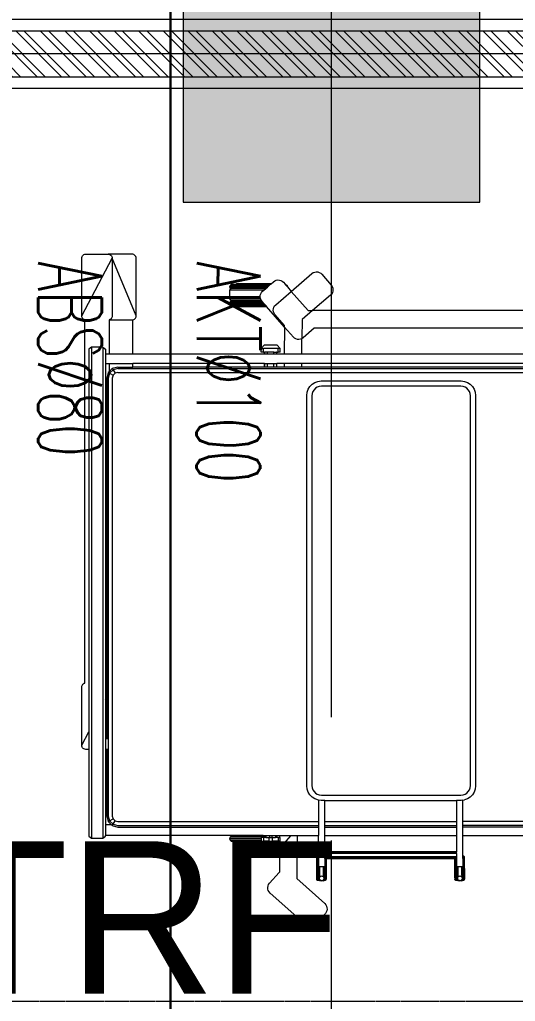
# Model space of a CAD drawing. Header units: millimetres. Extents: x -280308 to 6402717, y -14 to 2073074.
# Drawn here: x -23126 to -22039, y 422448 to 424598 of the extents above; entities that cross this region are included whole.
import ezdxf
from ezdxf.enums import TextEntityAlignment as Align

# ---------------------------------------------------------------- set-up
doc = ezdxf.new("R2010")
doc.units = ezdxf.units.MM
for name, pattern in [('ACAD_ISO08W100', [36, 24, -3, 6, -3]), ('DASHED2', [0.375, 0.25, -0.125]), ('Default', [0])]:
    doc.linetypes.add(name, pattern=pattern)
doc.layers.get('0').update_dxf_attribs({"lineweight": 0})
for name, color, linetype, lineweight, true_color in [('-P-ABK', 7, 'Continuous', 30, 0x05ffff), ('A-FILL-1', 7, 'Continuous', 0, 0x454545), ('P-AKT', 7, 'Continuous', 30, 0xfe0101)]:
    doc.layers.add(name, color=color, linetype=linetype, lineweight=lineweight, true_color=true_color)
for name, color, linetype, lineweight in [('A-ALINE-3', 111, 'Continuous', 15), ('A-ALINE-6', 117, 'Continuous', 9), ('A-ANNOTATION', 144, 'Continuous', 0), ('A-FURN-EQPM', 177, 'Continuous', 0), ('ARSIR', 251, 'Continuous', 0), ('Struktur', 80, 'Continuous', 20)]:
    doc.layers.add(name, color=color, linetype=linetype, lineweight=lineweight)
doc.layers.add('A-TEXT', color=254, linetype='Continuous')
doc.layers.add('Teks-PL', color=7, linetype='Default', true_color=0xff0a0a)
doc.styles.add('Annotative', font='arial.ttf', dxfattribs={"height": 1.25})
doc.styles.add('RS', font='ROMANS.SHX', dxfattribs={"width": 0.8})
doc.styles.get("Standard").update_dxf_attribs({"font": 'arial.ttf'})

# ---------------------------------------------------------------- blocks, each defined once
blk = doc.blocks.new('A$C7a9db0a0')
at = {"layer": 'A-FILL-1', "ltscale": 0.25}
h = blk.add_hatch(dxfattribs=at)
h.set_pattern_fill('ANSI32', color=256, scale=4, angle=90)
h.set_pattern_definition([(135, (31490.956, -106364.208), (-26.940768, -26.940768), []), (135, (31490.956, -106346.247), (-26.940768, -26.940768), [])])
h.paths.add_polyline_path([(27772.8, -1686), (12147.8, -1686), (12147.8, -1786), (27772.8, -1786)])
at = {"color": 0, "linetype": 'DASHED2', "lineweight": -2, "ltscale": 6}
for points in [[(21772.8, -1811), (25447.8, -1811), (25447.8, -3811), (21772.8, -3811)], [(21547.8, -5811), (25447.8, -5811), (25447.8, -3811), (21547.8, -3811)]]:
    blk.add_lwpolyline(points, close=True, dxfattribs=at)
at = {"layer": 'A-ALINE-3', "linetype": 'Continuous'}
blk.add_lwpolyline([(27772.8, -1686), (12147.8, -1686), (12147.8, -1786), (27772.8, -1786)], close=True, dxfattribs=at)
at = {"layer": 'A-ALINE-6'}
blk.add_lwpolyline([(27772.8, -1661), (12147.8, -1661), (12147.8, -1811), (27772.8, -1811)], close=True, dxfattribs=at)
at = {"layer": 'A-FURN-EQPM', "color": 0, "linetype": 'ByBlock', "lineweight": -2, "ltscale": 0.25}
blk.add_line((19147.8, -1811), (25447.8, -1811), dxfattribs=at)
blk = doc.blocks.new('A$C872eac23')
at = {"color": 0, "linetype": 'ByBlock', "lineweight": -2}
for p, q in [((-0.4909, -2.1111), (-0.4909, -0.0817)), ((-0.4821, -2.1111), (-0.4821, -0.0817)), ((0.5013, -0.0817), (0.5013, -1.3546)), ((0.5101, -0.0817), (0.5101, -1.3546)), ((0.5133, -0.0817), (0.5133, -1.3546)), ((-0.5224, -0.4326), (-0.5224, -1.7081)), ((-0.5019, -0.4326), (-0.5019, -1.7083)), ((-0.4941, -0.4326), (-0.4941, -1.7084)), ((-0.6176, -0.543), (-0.6176, -1.6843)), ((0.5317, -1.3546), (0.5317, -1.1233)), ((-0.5795, -1.2092), (-0.5795, -1.6803)), ((-0.4516, -1.3338), (-0.4457, -1.3301)), ((-0.4457, -1.3301), (-0.439, -1.3277)), ((-0.439, -1.3277), (-0.4317, -1.3268)), ((-0.4317, -1.3268), (0.4231, -1.3268)), ((0.4231, -1.3268), (0.4304, -1.3277)), ((0.4304, -1.3277), (0.4371, -1.3301)), ((0.4371, -1.3301), (0.443, -1.3338)), ((-0.4636, -1.3587), (-0.4627, -1.3514)), ((-0.4627, -1.3514), (-0.4603, -1.3447)), ((-0.4603, -1.3447), (-0.4566, -1.3388)), ((-0.4566, -1.3388), (-0.4516, -1.3338)), ((-0.4514, -1.354), (-0.4521, -1.3593)), ((-0.4499, -1.3498), (-0.4514, -1.354)), ((-0.4475, -1.346), (-0.4499, -1.3498)), ((-0.4444, -1.3429), (-0.4475, -1.346)), ((-0.4406, -1.3405), (-0.4444, -1.3429)), ((-0.4364, -1.3389), (-0.4406, -1.3405)), ((-0.431, -1.3383), (-0.4364, -1.3389)), ((0.4225, -1.3383), (-0.431, -1.3383)), ((0.4278, -1.3389), (0.4225, -1.3383)), ((0.432, -1.3405), (0.4278, -1.3389)), ((0.4358, -1.3429), (0.432, -1.3405)), ((0.4389, -1.346), (0.4358, -1.3429)), ((0.4413, -1.3498), (0.4389, -1.346)), ((0.4429, -1.354), (0.4413, -1.3498)), ((0.4435, -1.3593), (0.4429, -1.354)), ((0.443, -1.3338), (0.448, -1.3388)), ((0.448, -1.3388), (0.4517, -1.3447)), ((0.4517, -1.3447), (0.4541, -1.3514)), ((0.4545, -1.3546), (0.4541, -1.3514)), ((0.577, -1.353), (0.5766, -1.3544)), ((0.5766, -1.3544), (0.5767, -1.3546)), ((0.5821, -1.3544), (0.5766, -1.3544)), ((0.578, -1.352), (0.577, -1.353)), ((0.577, -1.353), (0.6302, -1.353)), ((0.5781, -1.352), (0.578, -1.352)), ((0.5793, -1.3517), (0.5781, -1.352)), ((0.5781, -1.352), (0.629, -1.352)), ((0.5828, -1.3517), (0.5793, -1.3517)), ((0.582, -1.3546), (0.5821, -1.3544)), ((0.5821, -1.3544), (0.5822, -1.3544)), ((0.5822, -1.3544), (0.6306, -1.3543)), ((0.5822, -1.3544), (0.5822, -1.3546)), ((0.583, -1.3513), (0.5828, -1.3517)), ((0.5828, -1.3517), (0.6247, -1.3516)), ((0.6245, -1.3512), (0.583, -1.3513)), ((0.6247, -1.3516), (0.6245, -1.3512)), ((0.6247, -1.3516), (0.6277, -1.3516)), ((0.6277, -1.3516), (0.6278, -1.3516)), ((0.6277, -1.3516), (0.6277, -1.3516)), ((0.6278, -1.3516), (0.629, -1.352)), ((0.629, -1.352), (0.6292, -1.352)), ((0.6292, -1.352), (0.6302, -1.353)), ((0.6302, -1.353), (0.6306, -1.3543)), ((0.6306, -1.3543), (0.6302, -1.3557)), ((-0.4636, -1.6652), (-0.4636, -1.3587)), ((-0.4521, -1.3593), (-0.4521, -1.6646)), ((0.4435, -1.6646), (0.4435, -1.3593)), ((0.4545, -1.3546), (0.455, -1.3587)), ((0.5013, -1.3546), (0.4545, -1.3546)), ((0.455, -1.3587), (0.455, -1.3687)), ((0.455, -1.6575), (0.455, -1.3687)), ((0.455, -1.3687), (0.5013, -1.3687)), ((0.5101, -1.3546), (0.5013, -1.3546)), ((0.5013, -1.6575), (0.5013, -1.3687)), ((0.5013, -1.3687), (0.5101, -1.3687)), ((0.5133, -1.3546), (0.5101, -1.3546)), ((0.5101, -1.6575), (0.5101, -1.3687)), ((0.5101, -1.3687), (0.5133, -1.3687)), ((0.5317, -1.3546), (0.5133, -1.3546)), ((0.5133, -1.6575), (0.5133, -1.3687)), ((0.5133, -1.3687), (0.5317, -1.3687)), ((0.5767, -1.3546), (0.5317, -1.3546)), ((0.5317, -1.6575), (0.5317, -1.3687)), ((0.5317, -1.3687), (0.5679, -1.3687)), ((0.5679, -1.3687), (0.5679, -1.6573)), ((0.5679, -1.3687), (0.5683, -1.3687)), ((0.5683, -1.3687), (0.5683, -1.6573)), ((0.5714, -1.3687), (0.5683, -1.3687)), ((0.5714, -1.3687), (0.5714, -1.6573)), ((0.5714, -1.3687), (0.5786, -1.3687)), ((0.582, -1.3546), (0.5767, -1.3546)), ((0.5786, -1.3687), (0.5786, -1.6573)), ((0.5786, -1.3687), (0.5818, -1.3687)), ((0.5818, -1.3687), (0.5818, -1.6573)), ((0.5818, -1.3687), (0.5822, -1.3687)), ((0.5822, -1.3546), (0.582, -1.3546)), ((0.5822, -1.3546), (0.6005, -1.3546)), ((0.5822, -1.3697), (0.5822, -1.3687)), ((0.5822, -1.3687), (0.6005, -1.3687)), ((0.5822, -1.3697), (0.6306, -1.3696)), ((0.5822, -1.3711), (0.5822, -1.3697)), ((0.5822, -1.3711), (0.6302, -1.371)), ((0.5822, -1.3721), (0.5822, -1.3711)), ((0.5822, -1.3721), (0.6291, -1.372)), ((0.5822, -1.3724), (0.5822, -1.3721)), ((0.5822, -1.6547), (0.5822, -1.3724)), ((0.5822, -1.3724), (0.583, -1.3724)), ((0.583, -1.3724), (0.583, -1.3725)), ((0.6246, -1.3724), (0.583, -1.3724)), ((0.583, -1.3725), (0.6245, -1.3725)), ((0.6005, -1.3546), (0.6005, -1.3557)), ((0.6005, -1.3557), (0.6005, -1.356)), ((0.6005, -1.3557), (0.6302, -1.3557)), ((0.6005, -1.356), (0.6005, -1.3572)), ((0.6005, -1.3572), (0.6005, -1.3654)), ((0.6189, -1.3572), (0.6005, -1.3572)), ((0.6005, -1.3654), (0.6005, -1.3667)), ((0.6189, -1.3654), (0.6005, -1.3654)), ((0.6005, -1.3667), (0.6005, -1.3669)), ((0.6005, -1.3667), (0.6253, -1.3667)), ((0.6005, -1.3669), (0.6005, -1.3673)), ((0.6005, -1.3669), (0.6253, -1.3669)), ((0.6005, -1.3673), (0.629, -1.3672)), ((0.6005, -1.3673), (0.6005, -1.3683)), ((0.6005, -1.3683), (0.6302, -1.3682)), ((0.6005, -1.3683), (0.6005, -1.3687)), ((0.6085, -1.3559), (0.6099, -1.3559)), ((0.6129, -1.3559), (0.6149, -1.3559)), ((0.617, -1.3559), (0.6191, -1.3559)), ((0.6189, -1.3572), (0.6227, -1.3571)), ((0.6228, -1.3655), (0.6189, -1.3654)), ((0.6271, -1.3559), (0.6205, -1.3559)), ((0.6205, -1.3613), (0.6206, -1.3603)), ((0.6206, -1.3623), (0.6205, -1.3613)), ((0.6206, -1.3603), (0.6209, -1.3593)), ((0.6209, -1.3633), (0.6206, -1.3623)), ((0.6209, -1.3593), (0.6214, -1.3584)), ((0.6214, -1.3642), (0.6209, -1.3633)), ((0.6214, -1.3584), (0.622, -1.3576)), ((0.6221, -1.3649), (0.6214, -1.3642)), ((0.622, -1.3576), (0.6227, -1.3571)), ((0.6228, -1.3655), (0.6221, -1.3649)), ((0.6227, -1.3571), (0.6228, -1.357)), ((0.6228, -1.357), (0.6237, -1.3565)), ((0.6228, -1.3656), (0.6228, -1.3655)), ((0.6237, -1.3661), (0.6228, -1.3656)), ((0.6237, -1.3565), (0.6247, -1.3562)), ((0.6247, -1.3663), (0.6237, -1.3661)), ((0.6246, -1.3724), (0.6245, -1.3725)), ((0.6246, -1.3724), (0.6277, -1.3724)), ((0.6247, -1.3562), (0.6257, -1.3561)), ((0.6257, -1.3664), (0.6247, -1.3663)), ((0.6253, -1.3667), (0.6253, -1.3669)), ((0.6253, -1.3667), (0.6301, -1.3667)), ((0.6253, -1.3669), (0.6278, -1.3669)), ((0.6257, -1.3561), (0.6267, -1.3562)), ((0.6257, -1.3561), (0.6257, -1.3561)), ((0.6257, -1.3664), (0.6267, -1.3663)), ((0.6267, -1.3562), (0.6277, -1.3565)), ((0.6277, -1.3661), (0.6267, -1.3663)), ((0.6287, -1.3559), (0.6275, -1.3559)), ((0.6277, -1.3565), (0.6286, -1.357)), ((0.6286, -1.3656), (0.6277, -1.3661)), ((0.6278, -1.3723), (0.6277, -1.3724)), ((0.6278, -1.3669), (0.629, -1.3672)), ((0.6279, -1.3724), (0.6278, -1.3723)), ((0.6291, -1.372), (0.6279, -1.3724)), ((0.6288, -1.3572), (0.6286, -1.357)), ((0.6286, -1.3656), (0.6289, -1.3654)), ((0.6288, -1.3654), (0.6286, -1.3656)), ((0.6288, -1.3572), (0.6289, -1.3572)), ((0.6288, -1.3572), (0.6293, -1.3576)), ((0.6294, -1.3649), (0.6288, -1.3654)), ((0.6288, -1.3654), (0.6289, -1.3654)), ((0.6289, -1.3572), (0.6293, -1.3576)), ((0.6289, -1.3572), (0.631, -1.3572)), ((0.6289, -1.3654), (0.6304, -1.3654)), ((0.629, -1.3672), (0.6292, -1.3672)), ((0.6291, -1.3559), (0.6297, -1.3559)), ((0.6291, -1.372), (0.6292, -1.372)), ((0.6292, -1.3672), (0.6302, -1.3682)), ((0.6302, -1.371), (0.6292, -1.372)), ((0.6293, -1.3576), (0.63, -1.3584)), ((0.63, -1.3641), (0.6294, -1.3649)), ((0.63, -1.3559), (0.6298, -1.3559)), ((0.6302, -1.3557), (0.63, -1.3559)), ((0.6301, -1.3559), (0.63, -1.3559)), ((0.6305, -1.3593), (0.63, -1.3584)), ((0.6305, -1.3633), (0.63, -1.3641)), ((0.631, -1.3572), (0.6301, -1.3559)), ((0.631, -1.3654), (0.6301, -1.3667)), ((0.6302, -1.3682), (0.6306, -1.3696)), ((0.6306, -1.3696), (0.6302, -1.371)), ((0.631, -1.3654), (0.6304, -1.3654)), ((0.6308, -1.3603), (0.6305, -1.3593)), ((0.6308, -1.3623), (0.6305, -1.3633)), ((0.6309, -1.3613), (0.6308, -1.3603)), ((0.6308, -1.3623), (0.6309, -1.3613)), ((0.631, -1.3572), (0.631, -1.3654)), ((-0.6972, -1.664), (-0.673, -1.6432)), ((-0.673, -1.6432), (-0.6701, -1.6413)), ((-0.6701, -1.6413), (-0.6669, -1.64)), ((-0.6669, -1.64), (-0.6636, -1.6396)), ((-0.6636, -1.6396), (-0.6602, -1.6398)), ((-0.6602, -1.6398), (-0.657, -1.6408)), ((-0.657, -1.6408), (-0.654, -1.6425)), ((-0.654, -1.6425), (-0.6514, -1.6449)), ((-0.6514, -1.6449), (-0.6176, -1.6843)), ((0.5822, -1.655), (0.5822, -1.6547)), ((0.5822, -1.6547), (0.5828, -1.6547)), ((0.5822, -1.656), (0.5822, -1.655)), ((0.5822, -1.655), (0.629, -1.655)), ((0.583, -1.6543), (0.5828, -1.6547)), ((0.5828, -1.6547), (0.6247, -1.6546)), ((0.6245, -1.6542), (0.583, -1.6543)), ((0.6247, -1.6546), (0.6245, -1.6542)), ((0.6247, -1.6546), (0.6277, -1.6546)), ((0.6277, -1.6546), (0.6278, -1.6546)), ((0.6277, -1.6546), (0.6277, -1.6546)), ((0.6278, -1.6546), (0.629, -1.655)), ((0.6292, -1.655), (0.629, -1.655)), ((0.6292, -1.655), (0.6302, -1.656)), ((0.6811, -1.6576), (0.6837, -1.6552)), ((0.6837, -1.6552), (0.6867, -1.6536)), ((0.6867, -1.6536), (0.69, -1.6527)), ((0.69, -1.6527), (0.6933, -1.6525)), ((0.6933, -1.6525), (0.6967, -1.653)), ((0.6967, -1.653), (0.6999, -1.6543)), ((0.6999, -1.6543), (0.7028, -1.6563)), ((-0.7025, -1.6761), (-0.7023, -1.6728)), ((-0.702, -1.6794), (-0.7025, -1.6761)), ((-0.7023, -1.6728), (-0.7013, -1.6695)), ((-0.7013, -1.6695), (-0.6996, -1.6665)), ((-0.6996, -1.6665), (-0.6972, -1.664)), ((-0.4627, -1.6725), (-0.4636, -1.6652)), ((-0.4603, -1.6793), (-0.4627, -1.6725)), ((-0.4521, -1.6646), (-0.4514, -1.6699)), ((-0.4514, -1.6699), (-0.4499, -1.6742)), ((-0.4499, -1.6742), (-0.4475, -1.6779)), ((0.4389, -1.6779), (0.4413, -1.6742)), ((0.4413, -1.6742), (0.4429, -1.6699)), ((0.4429, -1.6699), (0.4435, -1.6646)), ((0.4541, -1.6725), (0.4517, -1.6793)), ((0.4541, -1.6725), (0.4542, -1.6716)), ((0.455, -1.6652), (0.4542, -1.6716)), ((0.4542, -1.6716), (0.5013, -1.6716)), ((0.455, -1.6575), (0.455, -1.6652)), ((0.5013, -1.6575), (0.455, -1.6575)), ((0.5101, -1.6575), (0.5013, -1.6575)), ((0.5013, -2.1111), (0.5013, -1.6716)), ((0.5013, -1.6716), (0.5101, -1.6716)), ((0.5133, -1.6575), (0.5101, -1.6575)), ((0.5101, -2.1111), (0.5101, -1.6716)), ((0.5101, -1.6716), (0.5133, -1.6716)), ((0.5317, -1.6575), (0.5133, -1.6575)), ((0.5133, -2.1111), (0.5133, -1.6716)), ((0.5133, -1.6716), (0.5317, -1.6716)), ((0.5766, -1.6575), (0.5317, -1.6575)), ((0.5317, -1.7181), (0.5317, -1.6716)), ((0.5769, -1.6716), (0.5317, -1.6716)), ((0.5679, -1.6573), (0.5683, -1.6573)), ((0.5714, -1.6573), (0.5683, -1.6573)), ((0.5714, -1.6573), (0.5766, -1.6573)), ((0.5766, -1.6573), (0.5766, -1.6574)), ((0.5766, -1.6573), (0.5786, -1.6573)), ((0.5766, -1.6574), (0.5766, -1.6575)), ((0.5766, -1.6574), (0.5821, -1.6574)), ((0.5821, -1.6575), (0.5766, -1.6575)), ((0.5769, -1.6716), (0.5766, -1.6727)), ((0.5766, -1.6727), (0.6306, -1.6726)), ((0.5766, -1.6727), (0.577, -1.6741)), ((0.5769, -1.6716), (0.6005, -1.6716)), ((0.577, -1.6741), (0.6302, -1.674)), ((0.577, -1.6741), (0.578, -1.6751)), ((0.5782, -1.6751), (0.578, -1.6751)), ((0.5782, -1.6751), (0.6291, -1.675)), ((0.5782, -1.6751), (0.5794, -1.6754)), ((0.5818, -1.6573), (0.5786, -1.6573)), ((0.5794, -1.6754), (0.583, -1.6754)), ((0.5818, -1.6573), (0.5822, -1.6573)), ((0.5821, -1.6575), (0.5821, -1.6574)), ((0.5821, -1.6574), (0.5822, -1.6574)), ((0.5822, -1.6575), (0.5821, -1.6575)), ((0.5822, -1.6573), (0.5822, -1.656)), ((0.5822, -1.656), (0.6302, -1.656)), ((0.5822, -1.6574), (0.6306, -1.6573)), ((0.5822, -1.6574), (0.5822, -1.6575)), ((0.5822, -1.6575), (0.6005, -1.6575)), ((0.583, -1.6754), (0.583, -1.6756)), ((0.583, -1.6754), (0.6246, -1.6754)), ((0.583, -1.6756), (0.6245, -1.6755)), ((0.6005, -1.6575), (0.6005, -1.6587)), ((0.6005, -1.6587), (0.6005, -1.659)), ((0.6005, -1.6587), (0.6302, -1.6587)), ((0.6005, -1.659), (0.6005, -1.6602)), ((0.6005, -1.6602), (0.6005, -1.6685)), ((0.6189, -1.6602), (0.6005, -1.6602)), ((0.6189, -1.6684), (0.6005, -1.6685)), ((0.6005, -1.6685), (0.6005, -1.6697)), ((0.6005, -1.6697), (0.6005, -1.6699)), ((0.6005, -1.6697), (0.6253, -1.6697)), ((0.6005, -1.6699), (0.6005, -1.6703)), ((0.6005, -1.6699), (0.6253, -1.6699)), ((0.6005, -1.6703), (0.6005, -1.6713)), ((0.6005, -1.6703), (0.629, -1.6703)), ((0.6005, -1.6713), (0.6005, -1.6716)), ((0.6005, -1.6713), (0.6302, -1.6713)), ((0.6085, -1.659), (0.6099, -1.659)), ((0.6129, -1.659), (0.6149, -1.659)), ((0.617, -1.6589), (0.6191, -1.6589)), ((0.6189, -1.6602), (0.6227, -1.6601)), ((0.6228, -1.6685), (0.6189, -1.6684)), ((0.6271, -1.6589), (0.6205, -1.6589)), ((0.6205, -1.6643), (0.6206, -1.6633)), ((0.6206, -1.6653), (0.6205, -1.6643)), ((0.6206, -1.6633), (0.6209, -1.6623)), ((0.6209, -1.6663), (0.6206, -1.6653)), ((0.6209, -1.6623), (0.6214, -1.6614)), ((0.6214, -1.6672), (0.6209, -1.6663)), ((0.6214, -1.6614), (0.622, -1.6606)), ((0.6221, -1.668), (0.6214, -1.6672)), ((0.622, -1.6606), (0.6227, -1.6601)), ((0.6228, -1.6685), (0.6221, -1.668)), ((0.6227, -1.6601), (0.6228, -1.66)), ((0.6228, -1.66), (0.6237, -1.6595)), ((0.6228, -1.6686), (0.6228, -1.6685)), ((0.6237, -1.6691), (0.6228, -1.6686)), ((0.6237, -1.6595), (0.6247, -1.6592)), ((0.6247, -1.6694), (0.6237, -1.6691)), ((0.6246, -1.6754), (0.6245, -1.6755)), ((0.6246, -1.6754), (0.6279, -1.6754)), ((0.6247, -1.6592), (0.6257, -1.6591)), ((0.6257, -1.6695), (0.6247, -1.6694)), ((0.6253, -1.6697), (0.6253, -1.6699)), ((0.6253, -1.6697), (0.6301, -1.6697)), ((0.6253, -1.6699), (0.6277, -1.6699)), ((0.6257, -1.6591), (0.6267, -1.6592)), ((0.6257, -1.6591), (0.6257, -1.6591)), ((0.6257, -1.6695), (0.6267, -1.6694)), ((0.6263, -1.719), (0.6811, -1.6576)), ((0.6267, -1.6592), (0.6277, -1.6595)), ((0.6277, -1.6691), (0.6267, -1.6694)), ((0.6287, -1.6589), (0.6275, -1.6589)), ((0.6277, -1.6595), (0.6286, -1.66)), ((0.6286, -1.6686), (0.6277, -1.6691)), ((0.6278, -1.6699), (0.6277, -1.6699)), ((0.6278, -1.6699), (0.6278, -1.6699)), ((0.6278, -1.6699), (0.629, -1.6703)), ((0.6291, -1.675), (0.6279, -1.6754)), ((0.6288, -1.6602), (0.6286, -1.66)), ((0.6286, -1.6686), (0.6289, -1.6684)), ((0.6288, -1.6684), (0.6286, -1.6686)), ((0.6288, -1.6602), (0.6289, -1.6602)), ((0.6288, -1.6602), (0.6293, -1.6606)), ((0.6294, -1.6679), (0.6288, -1.6684)), ((0.6288, -1.6684), (0.6289, -1.6684)), ((0.6289, -1.6602), (0.6293, -1.6606)), ((0.6289, -1.6602), (0.631, -1.6602)), ((0.6289, -1.6684), (0.6304, -1.6684)), ((0.629, -1.6703), (0.6292, -1.6703)), ((0.6291, -1.6589), (0.6297, -1.6589)), ((0.6292, -1.675), (0.6291, -1.675)), ((0.6292, -1.6703), (0.6302, -1.6713)), ((0.6302, -1.674), (0.6292, -1.675)), ((0.6293, -1.6606), (0.63, -1.6614)), ((0.63, -1.6672), (0.6294, -1.6679)), ((0.63, -1.6589), (0.6298, -1.6589)), ((0.6302, -1.6587), (0.63, -1.6589)), ((0.6301, -1.6589), (0.63, -1.6589)), ((0.6305, -1.6623), (0.63, -1.6614)), ((0.6305, -1.6663), (0.63, -1.6672)), ((0.631, -1.6602), (0.6301, -1.6589)), ((0.631, -1.6684), (0.6301, -1.6697)), ((0.6302, -1.656), (0.6306, -1.6573)), ((0.6306, -1.6573), (0.6302, -1.6587)), ((0.6302, -1.6713), (0.6306, -1.6726)), ((0.6306, -1.6726), (0.6302, -1.674)), ((0.631, -1.6684), (0.6304, -1.6684)), ((0.6308, -1.6633), (0.6305, -1.6623)), ((0.6308, -1.6653), (0.6305, -1.6663)), ((0.6309, -1.6643), (0.6308, -1.6633)), ((0.6308, -1.6653), (0.6309, -1.6643)), ((0.631, -1.6602), (0.631, -1.6684)), ((0.7028, -1.6563), (0.7265, -1.6775)), ((-0.7008, -1.6827), (-0.702, -1.6794)), ((-0.6988, -1.6856), (-0.7008, -1.6827)), ((-0.6598, -1.731), (-0.6988, -1.6856)), ((-0.6598, -1.731), (-0.6176, -1.6941)), ((-0.6176, -1.6843), (-0.5978, -1.7074)), ((-0.6176, -1.6941), (-0.6176, -1.6843)), ((-0.5795, -1.6803), (-0.5794, -1.6804)), ((-0.5794, -1.6804), (-0.5793, -1.6805)), ((-0.5794, -1.6804), (-0.5794, -1.6804)), ((-0.5793, -1.6805), (-0.5792, -1.6806)), ((-0.5792, -1.6806), (-0.5791, -1.6807)), ((-0.5792, -1.6806), (-0.5792, -1.6806)), ((-0.5791, -1.6807), (-0.5581, -1.7047)), ((-0.5791, -1.6807), (-0.5791, -1.6807)), ((-0.4566, -1.6852), (-0.4603, -1.6793)), ((-0.4516, -1.6901), (-0.4566, -1.6852)), ((-0.4457, -1.6939), (-0.4516, -1.6901)), ((-0.4475, -1.6779), (-0.4444, -1.6811)), ((-0.439, -1.6963), (-0.4457, -1.6939)), ((-0.4444, -1.6811), (-0.4406, -1.6835)), ((-0.4406, -1.6835), (-0.4364, -1.685)), ((-0.4317, -1.6971), (-0.439, -1.6963)), ((-0.4364, -1.685), (-0.431, -1.6856)), ((0.4231, -1.6971), (-0.4317, -1.6971)), ((-0.431, -1.6856), (0.4225, -1.6856)), ((0.4225, -1.6856), (0.4278, -1.685)), ((0.4304, -1.6963), (0.4231, -1.6971)), ((0.4278, -1.685), (0.432, -1.6835)), ((0.4371, -1.6939), (0.4304, -1.6963)), ((0.432, -1.6835), (0.4358, -1.6811)), ((0.4358, -1.6811), (0.4389, -1.6779)), ((0.443, -1.6901), (0.4371, -1.6939)), ((0.448, -1.6852), (0.443, -1.6901)), ((0.4517, -1.6793), (0.448, -1.6852)), ((0.7265, -1.6775), (0.7288, -1.6801)), ((0.7298, -1.6963), (0.7277, -1.6992)), ((0.7288, -1.6801), (0.7305, -1.6831)), ((0.7311, -1.6931), (0.7298, -1.6963)), ((0.7305, -1.6831), (0.7314, -1.6864)), ((0.7316, -1.6898), (0.7311, -1.6931)), ((0.7314, -1.6864), (0.7316, -1.6898)), ((-0.5978, -1.7074), (-0.556, -1.7078)), ((-0.5581, -1.7047), (-0.5561, -1.7076)), ((-0.5561, -1.7076), (-0.556, -1.7078)), ((-0.5224, -1.7081), (-0.556, -1.7078)), ((-0.556, -1.7078), (-0.5549, -1.7108)), ((-0.5546, -1.7175), (-0.5555, -1.7207)), ((-0.5549, -1.7108), (-0.5544, -1.7141)), ((-0.5544, -1.7141), (-0.5546, -1.7175)), ((-0.5224, -1.7081), (-0.5224, -1.7462)), ((-0.5019, -1.7083), (-0.4941, -1.7084)), ((-0.5019, -1.7083), (-0.5019, -1.7464)), ((-0.4941, -1.7084), (-0.4941, -1.7465)), ((0.5317, -1.7181), (0.6263, -1.719)), ((0.5317, -1.7319), (0.5317, -1.7181)), ((0.7277, -1.6992), (0.658, -1.7773)), ((-0.6749, -1.7426), (-0.6726, -1.7403)), ((-0.6726, -1.7403), (-0.6695, -1.7395)), ((-0.6726, -1.7421), (-0.6695, -1.7395)), ((-0.6726, -1.7403), (-0.6726, -1.7421)), ((-0.6695, -1.7395), (-0.6598, -1.731)), ((-0.6306, -1.7651), (-0.6598, -1.731)), ((-0.5596, -1.7263), (-0.5817, -1.7456)), ((-0.5572, -1.7237), (-0.5596, -1.7263)), ((-0.5555, -1.7207), (-0.5572, -1.7237)), ((0.5317, -1.7319), (0.5504, -1.7483)), ((0.5317, -1.7563), (0.5317, -1.7319)), ((-0.6848, -1.7605), (-0.6846, -1.7571)), ((-0.6843, -1.7638), (-0.6848, -1.7605)), ((-0.6846, -1.7571), (-0.6836, -1.7539)), ((-0.6836, -1.7539), (-0.6819, -1.7509)), ((-0.6819, -1.7509), (-0.6796, -1.7483)), ((-0.6796, -1.7483), (-0.6754, -1.7447)), ((-0.6754, -1.7447), (-0.6749, -1.7426)), ((-0.6754, -1.7447), (-0.6749, -1.7442)), ((-0.6749, -1.7442), (-0.6726, -1.7421)), ((-0.6749, -1.7426), (-0.6749, -1.7442)), ((-0.5817, -1.7456), (-0.6268, -1.7851)), ((-0.5848, -1.746), (-0.609, -1.7667)), ((-0.5847, -1.7459), (-0.5848, -1.746)), ((-0.5848, -1.746), (-0.5848, -1.746)), ((-0.5846, -1.7458), (-0.5847, -1.7459)), ((-0.5847, -1.7459), (-0.5847, -1.7459)), ((-0.5845, -1.7457), (-0.5846, -1.7458)), ((-0.5844, -1.7456), (-0.5845, -1.7457)), ((-0.5845, -1.7457), (-0.5845, -1.7457)), ((-0.5817, -1.7456), (-0.5844, -1.7456)), ((-0.5817, -1.7456), (-0.5224, -1.7462)), ((-0.5348, -1.7551), (-0.5416, -1.762)), ((-0.5416, -1.762), (-0.5416, -1.7903)), ((-0.5267, -1.7551), (-0.5348, -1.7551)), ((-0.5348, -1.7551), (-0.5348, -1.76)), ((-0.5267, -1.76), (-0.5348, -1.76)), ((-0.5348, -1.76), (-0.5348, -1.7922)), ((-0.5267, -1.7551), (-0.5267, -1.76)), ((-0.5267, -1.7626), (-0.5267, -1.76)), ((-0.5224, -1.7626), (-0.5267, -1.7626)), ((-0.5267, -1.7626), (-0.5267, -1.7634)), ((-0.5224, -1.7462), (-0.5224, -1.7626)), ((-0.5224, -1.7626), (-0.5224, -1.7634)), ((-0.5019, -1.7464), (-0.4941, -1.7465)), ((-0.5019, -1.7464), (-0.5019, -1.7626)), ((-0.4941, -1.7626), (-0.5019, -1.7626)), ((-0.5019, -1.7634), (-0.5019, -1.7626)), ((-0.4941, -1.7465), (-0.4941, -1.7626)), ((-0.4941, -1.7626), (-0.4941, -1.7634)), ((0.5363, -1.7563), (0.5317, -1.7563)), ((0.5317, -1.7626), (0.5317, -1.7563)), ((0.5363, -1.7626), (0.5317, -1.7626)), ((0.5317, -1.7658), (0.5317, -1.7626)), ((0.5444, -1.7551), (0.5363, -1.7551)), ((0.5363, -1.7563), (0.5363, -1.7551)), ((0.5363, -1.76), (0.5363, -1.7563)), ((0.5363, -1.76), (0.5363, -1.7626)), ((0.5363, -1.76), (0.5444, -1.76)), ((0.5363, -1.7626), (0.5363, -1.7658)), ((0.5456, -1.7564), (0.5444, -1.7551)), ((0.5444, -1.7551), (0.5444, -1.76)), ((0.5444, -1.76), (0.5444, -1.7725)), ((0.5511, -1.762), (0.5456, -1.7564)), ((0.5552, -1.7565), (0.5456, -1.7564)), ((0.5504, -1.7483), (0.5528, -1.7509)), ((0.5511, -1.7708), (0.5511, -1.762)), ((0.5528, -1.7509), (0.5545, -1.7539)), ((0.5545, -1.7539), (0.5552, -1.7565)), ((0.5556, -1.7605), (0.5551, -1.7638)), ((0.5552, -1.7565), (0.6122, -1.757)), ((0.5552, -1.7565), (0.5554, -1.7571)), ((0.5554, -1.7571), (0.5556, -1.7605)), ((0.6122, -1.757), (0.6126, -1.7574)), ((0.6364, -1.7786), (0.6126, -1.7574)), ((-0.683, -1.767), (-0.6843, -1.7638)), ((-0.681, -1.7699), (-0.683, -1.767)), ((-0.6766, -1.775), (-0.681, -1.7699)), ((-0.6758, -1.7759), (-0.6766, -1.775)), ((-0.6766, -1.775), (-0.6766, -1.851)), ((-0.6749, -1.7769), (-0.6758, -1.7759)), ((-0.6758, -1.8514), (-0.6758, -1.7759)), ((-0.6726, -1.7796), (-0.6749, -1.7769)), ((-0.6749, -1.8627), (-0.6749, -1.7769)), ((-0.6693, -1.7833), (-0.6726, -1.7796)), ((-0.6726, -1.8651), (-0.6726, -1.7796)), ((-0.6661, -1.7869), (-0.6693, -1.7833)), ((-0.6693, -1.7833), (-0.6693, -1.866)), ((-0.628, -1.7675), (-0.6306, -1.7651)), ((-0.625, -1.7692), (-0.628, -1.7675)), ((-0.6218, -1.7702), (-0.625, -1.7692)), ((-0.6185, -1.7704), (-0.6218, -1.7702)), ((-0.6151, -1.77), (-0.6185, -1.7704)), ((-0.6119, -1.7687), (-0.6151, -1.77)), ((-0.609, -1.7667), (-0.6119, -1.7687)), ((-0.5267, -1.7634), (-0.5224, -1.7634)), ((-0.5267, -1.7694), (-0.5267, -1.7634)), ((-0.5224, -1.7694), (-0.5267, -1.7694)), ((-0.5267, -1.7694), (-0.5267, -1.7829)), ((-0.5224, -1.7829), (-0.5267, -1.7829)), ((-0.5267, -1.7829), (-0.5267, -1.7888)), ((-0.5224, -1.7634), (-0.5224, -1.7694)), ((-0.5224, -1.7694), (-0.5224, -1.7829)), ((-0.5224, -1.7829), (-0.5224, -1.7888)), ((-0.5019, -1.7634), (-0.4941, -1.7634)), ((-0.5019, -1.7694), (-0.5019, -1.7634)), ((-0.4941, -1.7694), (-0.5019, -1.7694)), ((-0.5019, -1.7829), (-0.5019, -1.7694)), ((-0.4941, -1.7829), (-0.5019, -1.7829)), ((-0.5019, -1.7888), (-0.5019, -1.7829)), ((-0.4941, -1.7634), (-0.4941, -1.7694)), ((-0.4941, -1.7694), (-0.4941, -1.7829)), ((-0.4941, -1.7829), (-0.4941, -1.7888)), ((0.5317, -1.7658), (0.5363, -1.7658)), ((0.5317, -1.7738), (0.5317, -1.7658)), ((0.5317, -1.7738), (0.5363, -1.7738)), ((0.5317, -1.7785), (0.5317, -1.7738)), ((0.5317, -1.7785), (0.5363, -1.7785)), ((0.5317, -1.7865), (0.5317, -1.7785)), ((0.5363, -1.7725), (0.5363, -1.7658)), ((0.5363, -1.7725), (0.5444, -1.7725)), ((0.5363, -1.7738), (0.5363, -1.7725)), ((0.5363, -1.7785), (0.5363, -1.7738)), ((0.5363, -1.7798), (0.5363, -1.7785)), ((0.5363, -1.7798), (0.5444, -1.7798)), ((0.5363, -1.7865), (0.5363, -1.7798)), ((0.5444, -1.7798), (0.5444, -1.7725)), ((0.5444, -1.7798), (0.5444, -1.7922)), ((0.5519, -1.7699), (0.5511, -1.7708)), ((0.5511, -1.7903), (0.5511, -1.7708)), ((0.5539, -1.767), (0.5519, -1.7699)), ((0.5551, -1.7638), (0.5539, -1.767)), ((0.6393, -1.7806), (0.6364, -1.7786)), ((0.6424, -1.7819), (0.6393, -1.7806)), ((0.6458, -1.7825), (0.6424, -1.7819)), ((0.6491, -1.7823), (0.6458, -1.7825)), ((0.6524, -1.7813), (0.6491, -1.7823)), ((0.6554, -1.7797), (0.6524, -1.7813)), ((0.658, -1.7773), (0.6554, -1.7797)), ((-0.6656, -1.7875), (-0.6661, -1.7869)), ((-0.6661, -1.7869), (-0.6661, -1.8651)), ((-0.6627, -1.7909), (-0.6656, -1.7875)), ((-0.6656, -1.7912), (-0.6656, -1.7878)), ((-0.6601, -1.7938), (-0.6627, -1.7909)), ((-0.6627, -1.7909), (-0.6627, -1.8661)), ((-0.6575, -1.7962), (-0.6601, -1.7938)), ((-0.6545, -1.7979), (-0.6575, -1.7962)), ((-0.6512, -1.7988), (-0.6545, -1.7979)), ((-0.6479, -1.7991), (-0.6512, -1.7988)), ((-0.6445, -1.7986), (-0.6479, -1.7991)), ((-0.6434, -1.7981), (-0.6445, -1.7986)), ((-0.6414, -1.7973), (-0.6434, -1.7981)), ((-0.6434, -1.7981), (-0.6434, -1.8661)), ((-0.6404, -1.7967), (-0.6414, -1.7973)), ((-0.6399, -1.7963), (-0.6404, -1.7967)), ((-0.6404, -1.8528), (-0.6404, -1.7967)), ((-0.6391, -1.7957), (-0.6399, -1.7963)), ((-0.6399, -1.8528), (-0.6399, -1.7963)), ((-0.6384, -1.7953), (-0.6391, -1.7957)), ((-0.6391, -1.8627), (-0.6391, -1.7957)), ((-0.6367, -1.7938), (-0.6384, -1.7953)), ((-0.6335, -1.791), (-0.6367, -1.7938)), ((-0.6367, -1.8651), (-0.6367, -1.7938)), ((-0.6303, -1.7882), (-0.6335, -1.791)), ((-0.6335, -1.791), (-0.6335, -1.866)), ((-0.6279, -1.7861), (-0.6303, -1.7882)), ((-0.6303, -1.7882), (-0.6303, -1.8651)), ((-0.6271, -1.7854), (-0.6279, -1.7861)), ((-0.6279, -1.7861), (-0.6279, -1.8627)), ((-0.6268, -1.7851), (-0.6271, -1.7854)), ((-0.6271, -1.7854), (-0.6271, -1.8511)), ((-0.6268, -1.851), (-0.6268, -1.7851)), ((-0.5348, -1.7971), (-0.5416, -1.7903)), ((-0.5267, -1.7922), (-0.5348, -1.7922)), ((-0.5348, -1.7971), (-0.5348, -1.7922)), ((-0.5267, -1.7971), (-0.5348, -1.7971)), ((-0.5224, -1.7888), (-0.5267, -1.7888)), ((-0.5267, -1.7888), (-0.5267, -1.7896)), ((-0.5224, -1.7896), (-0.5267, -1.7896)), ((-0.5267, -1.7922), (-0.5267, -1.7896)), ((-0.5267, -1.7922), (-0.5267, -1.7971)), ((-0.5224, -1.7888), (-0.5224, -1.7896)), ((-0.5224, -1.7896), (-0.5224, -2.0781)), ((-0.4941, -1.7888), (-0.5019, -1.7888)), ((-0.5019, -1.7896), (-0.5019, -1.7888)), ((-0.4941, -1.7896), (-0.5019, -1.7896)), ((-0.5019, -1.7896), (-0.5019, -2.0781)), ((-0.4941, -1.7888), (-0.4941, -1.7896)), ((-0.4941, -1.7896), (-0.4941, -2.0781)), ((0.5317, -1.7865), (0.5363, -1.7865)), ((0.5317, -1.7896), (0.5317, -1.7865)), ((0.5317, -1.7896), (0.5346, -1.7896)), ((0.5317, -1.7929), (0.5317, -1.7896)), ((0.5319, -1.7928), (0.5317, -1.7929)), ((0.5317, -1.7929), (0.5317, -1.8641)), ((0.5324, -1.7922), (0.5319, -1.7928)), ((0.5319, -1.8528), (0.5319, -1.7928)), ((0.5333, -1.7912), (0.5324, -1.7922)), ((0.5324, -1.7922), (0.5324, -1.8528)), ((0.5346, -1.7896), (0.5333, -1.7912)), ((0.5333, -1.7912), (0.5333, -1.8627)), ((0.5346, -1.7896), (0.5356, -1.7896)), ((0.5356, -1.7896), (0.5363, -1.7896)), ((0.5356, -1.7896), (0.5356, -1.8651)), ((0.5363, -1.7865), (0.5363, -1.7896)), ((0.5363, -1.7896), (0.5363, -1.7922)), ((0.5363, -1.7922), (0.5444, -1.7922)), ((0.5363, -1.7922), (0.5363, -1.7971)), ((0.5363, -1.7971), (0.5388, -1.7971)), ((0.5388, -1.7971), (0.542, -1.7971)), ((0.5388, -1.866), (0.5388, -1.7971)), ((0.542, -1.7971), (0.5444, -1.7971)), ((0.542, -1.8651), (0.542, -1.7971)), ((0.5444, -1.7959), (0.5444, -1.7922)), ((0.5444, -1.7971), (0.5444, -1.7959)), ((0.5444, -1.7971), (0.5452, -1.7962)), ((0.5444, -1.7971), (0.5444, -1.7971)), ((0.5444, -1.7971), (0.5444, -1.8027)), ((0.5444, -1.8627), (0.5444, -1.8027)), ((0.5452, -1.7962), (0.5455, -1.7959)), ((0.5452, -1.7962), (0.5452, -1.8511)), ((0.5455, -1.7959), (0.5511, -1.7903)), ((0.5455, -1.851), (0.5455, -1.7959)), ((-0.6766, -1.851), (-0.6758, -1.8514)), ((-0.6758, -1.8595), (-0.6758, -1.8514)), ((-0.6758, -1.8595), (-0.6749, -1.8627)), ((-0.6749, -1.8627), (-0.6726, -1.8651)), ((-0.6726, -1.8651), (-0.6693, -1.866)), ((-0.6693, -1.866), (-0.6661, -1.8651)), ((-0.6661, -1.8651), (-0.6653, -1.8643)), ((-0.6654, -1.8642), (-0.6653, -1.8643)), ((-0.6653, -1.8643), (-0.6627, -1.8661)), ((-0.6627, -1.8661), (-0.6434, -1.8661)), ((-0.6434, -1.8661), (-0.6404, -1.864)), ((-0.6404, -1.8528), (-0.6399, -1.8528)), ((-0.6404, -1.864), (-0.6404, -1.8528)), ((-0.6399, -1.8595), (-0.6399, -1.8528)), ((-0.6399, -1.8595), (-0.6391, -1.8627)), ((-0.6391, -1.8627), (-0.6367, -1.8651)), ((-0.6367, -1.8651), (-0.6335, -1.866)), ((-0.6335, -1.866), (-0.6303, -1.8651)), ((-0.6303, -1.8651), (-0.6279, -1.8627)), ((-0.6279, -1.8627), (-0.6271, -1.8595)), ((-0.6271, -1.8511), (-0.6268, -1.851)), ((-0.6271, -1.8511), (-0.6271, -1.8595)), ((0.5317, -1.8641), (0.5319, -1.864)), ((0.5317, -1.8641), (0.5317, -2.1382)), ((0.5319, -1.8528), (0.5324, -1.8528)), ((0.5319, -1.864), (0.5319, -1.8528)), ((0.5324, -1.8595), (0.5324, -1.8528)), ((0.5324, -1.8595), (0.5333, -1.8627)), ((0.5333, -1.8627), (0.5356, -1.8651)), ((0.5356, -1.8651), (0.5388, -1.866)), ((0.5388, -1.866), (0.542, -1.8651)), ((0.542, -1.8651), (0.5444, -1.8627)), ((0.5444, -1.8627), (0.5452, -1.8595)), ((0.5452, -1.8511), (0.5455, -1.851)), ((0.5452, -1.8511), (0.5452, -1.8595)), ((-0.7409, -2.0779), (-0.7411, -2.0799)), ((-0.7411, -2.0799), (-0.7411, -2.1321)), ((-0.7402, -2.076), (-0.7409, -2.0779)), ((-0.7392, -2.0744), (-0.7402, -2.076)), ((-0.7378, -2.073), (-0.7392, -2.0744)), ((-0.7362, -2.0719), (-0.7378, -2.073)), ((-0.7343, -2.0713), (-0.7362, -2.0719)), ((-0.7323, -2.071), (-0.7343, -2.0713)), ((-0.6059, -2.071), (-0.7323, -2.1233)), ((-0.6059, -2.071), (-0.7323, -2.071)), ((-0.6042, -2.0712), (-0.6059, -2.071)), ((-0.6025, -2.0717), (-0.6042, -2.0712)), ((-0.601, -2.0725), (-0.6025, -2.0717)), ((-0.5997, -2.0736), (-0.601, -2.0725)), ((-0.5986, -2.0749), (-0.5997, -2.0736)), ((-0.5978, -2.0764), (-0.5986, -2.0749)), ((-0.5973, -2.0781), (-0.5978, -2.0764)), ((-0.5973, -2.1303), (-0.5973, -2.0781)), ((-0.5224, -2.0781), (-0.5973, -2.0781)), ((-0.5224, -2.0781), (-0.5224, -2.1303)), ((-0.4941, -2.0781), (-0.5019, -2.0781)), ((-0.5019, -2.1303), (-0.5019, -2.0781)), ((-0.4941, -2.1111), (-0.4941, -2.0781)), ((-0.7409, -2.1301), (-0.7402, -2.1283)), ((-0.7402, -2.1283), (-0.7392, -2.1266)), ((-0.7392, -2.1266), (-0.7378, -2.1252)), ((-0.7378, -2.1252), (-0.7362, -2.1242)), ((-0.7362, -2.1242), (-0.7343, -2.1235)), ((-0.7343, -2.1235), (-0.7323, -2.1233)), ((-0.7323, -2.1233), (-0.6059, -2.1233)), ((-0.6059, -2.1903), (-0.7323, -2.1233)), ((-0.6059, -2.1233), (-0.6042, -2.1235)), ((-0.6042, -2.1235), (-0.6025, -2.124)), ((-0.6025, -2.124), (-0.601, -2.1248)), ((-0.601, -2.1248), (-0.5997, -2.1259)), ((-0.5997, -2.1259), (-0.5986, -2.1272)), ((-0.5986, -2.1272), (-0.5978, -2.1287)), ((-0.4941, -2.1111), (-0.4909, -2.1232)), ((-0.4909, -2.1111), (-0.4881, -2.1215)), ((-0.4909, -2.1232), (-0.4881, -2.1215)), ((-0.4909, -2.1232), (-0.4837, -2.1303)), ((-0.4881, -2.1215), (-0.4805, -2.1171)), ((-0.4881, -2.1215), (-0.4805, -2.1292)), ((-0.4821, -2.1111), (-0.4805, -2.1171)), ((-0.4805, -2.1171), (-0.476, -2.1215)), ((-0.4805, -2.1292), (-0.476, -2.1215)), ((-0.476, -2.1215), (-0.47, -2.1232)), ((-0.47, -2.1232), (0.4892, -2.1232)), ((0.4892, -2.1232), (0.4952, -2.1215)), ((0.4952, -2.1215), (0.4996, -2.1171)), ((0.4996, -2.1292), (0.4952, -2.1215)), ((0.4996, -2.1171), (0.5013, -2.1111)), ((0.5073, -2.1215), (0.4996, -2.1171)), ((0.4996, -2.1292), (0.5073, -2.1215)), ((0.5013, -2.132), (0.5084, -2.1248)), ((0.5073, -2.1215), (0.5101, -2.1111)), ((0.5101, -2.1232), (0.5073, -2.1215)), ((0.5084, -2.1248), (0.5101, -2.1232)), ((0.5084, -2.1248), (0.5084, -2.1382)), ((0.5101, -2.1232), (0.5133, -2.1111)), ((-0.7411, -2.1321), (-0.7409, -2.1301)), ((-0.7411, -2.1814), (-0.7411, -2.1321)), ((-0.5978, -2.1287), (-0.5973, -2.1303)), ((-0.5973, -2.1303), (-0.5224, -2.1303)), ((-0.5378, -2.1439), (-0.5333, -2.1382)), ((-0.5378, -2.1439), (-0.5378, -2.1688)), ((-0.5378, -2.1439), (0.538, -2.1439)), ((-0.5333, -2.1382), (-0.5224, -2.1382)), ((-0.5224, -2.1303), (-0.5224, -2.1382)), ((-0.5224, -2.1382), (-0.5019, -2.1382)), ((-0.5019, -2.1303), (-0.4837, -2.1303)), ((-0.5019, -2.1382), (-0.5019, -2.1303)), ((-0.5019, -2.1382), (0.2351, -2.1382)), ((-0.4837, -2.1303), (-0.4821, -2.132)), ((-0.4821, -2.132), (-0.4805, -2.1292)), ((-0.4821, -2.132), (-0.47, -2.1352)), ((-0.4805, -2.1292), (-0.47, -2.132)), ((-0.47, -2.132), (0.4892, -2.132)), ((-0.47, -2.1352), (0.2295, -2.1352)), ((0.2351, -2.1382), (0.2295, -2.1352)), ((0.2295, -2.1352), (0.3208, -2.1352)), ((0.2351, -2.1382), (0.3433, -2.1382)), ((0.3433, -2.1333), (0.3433, -2.1352)), ((0.3433, -2.1352), (0.4892, -2.1352)), ((0.3433, -2.1352), (0.3433, -2.1382)), ((0.3433, -2.1382), (0.5084, -2.1382)), ((0.4892, -2.132), (0.4996, -2.1292)), ((0.4892, -2.1352), (0.5013, -2.132)), ((0.5013, -2.132), (0.4996, -2.1292)), ((0.5084, -2.1382), (0.5317, -2.1382)), ((0.5335, -2.1382), (0.5317, -2.1382)), ((0.538, -2.1439), (0.5335, -2.1382)), ((0.538, -2.1688), (0.538, -2.1439)), ((-0.5378, -2.1688), (-0.5333, -2.1746)), ((-0.5378, -2.1688), (0.538, -2.1688)), ((0.5335, -2.1746), (0.538, -2.1688)), ((-0.7409, -2.1835), (-0.7411, -2.1814)), ((-0.7402, -2.1853), (-0.7409, -2.1835)), ((-0.7392, -2.187), (-0.7402, -2.1853)), ((-0.7378, -2.1883), (-0.7392, -2.187)), ((-0.7362, -2.1894), (-0.7378, -2.1883)), ((-0.7343, -2.19), (-0.7362, -2.1894)), ((-0.7323, -2.1903), (-0.7343, -2.19)), ((-0.6059, -2.1903), (-0.7323, -2.1903)), ((-0.6042, -2.1901), (-0.6059, -2.1903)), ((-0.6025, -2.1896), (-0.6042, -2.1901)), ((-0.601, -2.1888), (-0.6025, -2.1896)), ((-0.5997, -2.1877), (-0.601, -2.1888)), ((-0.5986, -2.1864), (-0.5997, -2.1877)), ((-0.5978, -2.1849), (-0.5986, -2.1864)), ((-0.5973, -2.1833), (-0.5978, -2.1849)), ((0.1981, -2.1832), (-0.5973, -2.1833)), ((-0.5333, -2.1746), (0.3045, -2.1746)), ((0.1986, -2.1849), (0.1981, -2.1832)), ((0.1995, -2.1864), (0.1986, -2.1849)), ((0.2005, -2.1877), (0.1995, -2.1864)), ((0.2018, -2.1888), (0.2005, -2.1877)), ((0.2033, -2.1896), (0.2018, -2.1888)), ((0.205, -2.1901), (0.2033, -2.1896)), ((0.2068, -2.1903), (0.205, -2.1901)), ((0.3344, -2.1903), (0.2068, -2.1903)), ((0.3344, -2.1903), (0.3045, -2.1746)), ((0.3045, -2.1746), (0.3433, -2.1746)), ((0.3365, -2.19), (0.3344, -2.1903)), ((0.3383, -2.1894), (0.3365, -2.19)), ((0.34, -2.1883), (0.3383, -2.1894)), ((0.3414, -2.187), (0.34, -2.1883)), ((0.3424, -2.1853), (0.3414, -2.187)), ((0.3431, -2.1835), (0.3424, -2.1853)), ((0.3433, -2.1814), (0.3431, -2.1835)), ((0.3433, -2.1746), (0.3433, -2.1814)), ((0.3433, -2.1746), (0.5335, -2.1746))]:
    blk.add_line(p, q, dxfattribs=at)
blk = doc.blocks.new('A$C4404b510')
at = {"color": 0, "linetype": 'ByBlock', "lineweight": -2, "xscale": 1000.000000000013, "yscale": 1000.000000000013, "zscale": 1000.000000000013, "rotation": 270}
blk.add_blockref('A$C872eac23', (6892.5, 18345.1), dxfattribs=at)
blk = doc.blocks.new('*U552')
at = {"layer": 'A-ANNOTATION', "linetype": 'ACAD_ISO08W100', "ltscale": 0.25}
blk.add_lwpolyline([(0, -5), (0, -90.5606)], dxfattribs=at)
at = {"layer": 'A-TEXT'}
blk.add_attdef('N', text='', height=0.9, dxfattribs=at).set_placement((0, 2.75), align=Align.MIDDLE_CENTER)
blk = doc.blocks.new('*U539')
at = {"layer": 'A-ANNOTATION', "linetype": 'ACAD_ISO08W100', "ltscale": 0.25}
blk.add_lwpolyline([(0, -7.6411), (0, -228.3482)], dxfattribs=at)
at = {"layer": 'A-TEXT'}
blk.add_attdef('N', text='', height=0.9, dxfattribs=at).set_placement((0, 2.75), align=Align.MIDDLE_CENTER)
blk = doc.blocks.new('A$Cf37525da')
at = {"color": 124, "xscale": -360.0000000000001, "yscale": 360.0000000000001, "zscale": 360.0000000000001}
for name, p, rotation in [('*U552', (-44750, -25932.8), 180), ('*U539', (4643.8, 0), 270)]:
    blk.add_blockref(name, p, dxfattribs=dict(at, rotation=rotation))
blk = doc.blocks.new('A$Cc06d3743')
at = {"layer": 'ARSIR', "linetype": 'ByBlock', "lineweight": -2, "ltscale": 0.25}
h = blk.add_hatch(color=256, dxfattribs=at)
h.dxf.hatch_style = 1
h.paths.add_polyline_path([(15150, 16700), (15550, 16700), (15550, 17200), (15150, 17200)])
h.paths.add_polyline_path([(30150, 3825), (30550, 3825), (30550, 4425), (30150, 4425)])
h.paths.add_polyline_path([(30100, 1925), (30600, 1925), (30600, 2425), (30100, 2425)])
h.paths.add_polyline_path([(39100, 1900), (39600, 1900), (39600, 2400), (39100, 2400)])
h.paths.add_polyline_path([(44850, 1900), (45350, 1900), (45350, 2400), (44850, 2400)])
h.paths.add_polyline_path([(45350, 3800), (45350, 4200), (44850, 4200), (44850, 3800)])
h.paths.add_polyline_path([(39600, 3800), (39600, 4200), (39100, 4200), (39100, 3800)])
h.paths.add_polyline_path([(27150, 3950), (27550, 3950), (27550, 4450), (27150, 4450)])
h.paths.add_polyline_path([(4025, 5925), (4675, 5925), (4675, 6575), (4025, 6575)])
h.paths.add_polyline_path([(9025, 5925), (9675, 5925), (9675, 6575), (9025, 6575)])
h.paths.add_polyline_path([(53750, 13700), (54450, 13700), (54450, 14400), (53750, 14400)])
h.paths.add_polyline_path([(53750, 5900), (54450, 5900), (54450, 6600), (53750, 6600)])
h.paths.add_polyline_path([(49750, 13700), (50450, 13700), (50450, 14400), (49750, 14400)])
h.paths.add_polyline_path([(49750, 5900), (50450, 5900), (50450, 6600), (49750, 6600)])
h.paths.add_polyline_path([(44750, 13700), (45450, 13700), (45450, 14400), (44750, 14400)])
h.paths.add_polyline_path([(44750, 5900), (45450, 5900), (45450, 6600), (44750, 6600)])
h.paths.add_polyline_path([(39000, 13700), (39700, 13700), (39700, 14400), (39000, 14400)])
h.paths.add_polyline_path([(39000, 5900), (39700, 5900), (39700, 6600), (39000, 6600)])
h.paths.add_polyline_path([(33000, 13700), (33700, 13700), (33700, 14400), (33000, 14400)])
h.paths.add_polyline_path([(33000, 5900), (33700, 5900), (33700, 6600), (33000, 6600)])
h.paths.add_polyline_path([(27000, 13700), (27700, 13700), (27700, 14400), (27000, 14400)])
h.paths.add_polyline_path([(27000, 5900), (27700, 5900), (27700, 6600), (27000, 6600)])
h.paths.add_polyline_path([(21000, 13700), (21700, 13700), (21700, 14400), (21000, 14400)])
h.paths.add_polyline_path([(21000, 5900), (21700, 5900), (21700, 6600), (21000, 6600)])
h.paths.add_polyline_path([(4000, 13700), (4700, 13700), (4700, 14400), (4000, 14400)])
h.paths.add_polyline_path([(9000, 13700), (9700, 13700), (9700, 14400), (9000, 14400)])
h.paths.add_polyline_path([(15000, 13700), (15700, 13700), (15700, 14400), (15000, 14400)])
h.paths.add_polyline_path([(15000, 5900), (15700, 5900), (15700, 6600), (15000, 6600)])
h.paths.add_polyline_path([(53775, 20275), (54425, 20275), (54425, 19625), (53775, 19625)])
h.paths.add_polyline_path([(53775, 25), (54425, 25), (54425, 675), (53775, 675)])
h.paths.add_polyline_path([(49775, 20275), (50425, 20275), (50425, 19625), (49775, 19625)])
h.paths.add_polyline_path([(49775, 25), (50425, 25), (50425, 675), (49775, 675)])
h.paths.add_polyline_path([(44775, 20275), (45425, 20275), (45425, 19625), (44775, 19625)])
h.paths.add_polyline_path([(44775, 25), (45425, 25), (45425, 675), (44775, 675)])
h.paths.add_polyline_path([(39025, 20275), (39675, 20275), (39675, 19625), (39025, 19625)])
h.paths.add_polyline_path([(39025, 25), (39675, 25), (39675, 675), (39025, 675)])
h.paths.add_polyline_path([(33025, 20275), (33675, 20275), (33675, 19625), (33025, 19625)])
h.paths.add_polyline_path([(27025, 20275), (27675, 20275), (27675, 19625), (27025, 19625)])
h.paths.add_polyline_path([(27025, 25), (27675, 25), (27675, 675), (27025, 675)])
h.paths.add_polyline_path([(21025, 20275), (21675, 20275), (21675, 19625), (21025, 19625)])
h.paths.add_polyline_path([(21025, 25), (21675, 25), (21675, 675), (21025, 675)])
h.paths.add_polyline_path([(15025, 20275), (15675, 20275), (15675, 19625), (15025, 19625)])
h.paths.add_polyline_path([(15025, 25), (15675, 25), (15675, 675), (15025, 675)])
h.paths.add_polyline_path([(4025, 19625), (4675, 19625), (4675, 20275), (4025, 20275)])
h.paths.add_polyline_path([(9025, 19625), (9675, 19625), (9675, 20275), (9025, 20275)])
h.paths.add_polyline_path([(0, 19600), (700, 19600), (700, 20300), (0, 20300)])
h.paths.add_polyline_path([(4025, 25), (4675, 25), (4675, 675), (4025, 675)])
h.paths.add_polyline_path([(9025, 25), (9675, 25), (9675, 675), (9025, 675)])
h.paths.add_polyline_path([(0, 0), (700, 0), (700, 700), (0, 700)])
h.paths.add_polyline_path([(13350, 16700), (13750, 16700), (13750, 17200), (13350, 17200)])
h.paths.add_polyline_path([(13350, 19700), (13750, 19700), (13750, 20200), (13350, 20200)])
h.paths.add_polyline_path([(30100, 100), (30600, 100), (30600, 600), (30100, 600)])
h.paths.add_polyline_path([(0, 13700), (700, 13700), (700, 14400), (0, 14400)])
h.paths.add_polyline_path([(0, 5900), (700, 5900), (700, 6600), (0, 6600)])
at = {"layer": 'Struktur', "color": 0, "linetype": 'ByBlock', "lineweight": -2, "ltscale": 0.25}
blk.add_lwpolyline([(9025, 19625), (9675, 19625), (9675, 20275), (9025, 20275)], close=True, dxfattribs=at)
blk = doc.blocks.new('2')
at = {"ltscale": 0.25}
blk.add_blockref('A$C7a9db0a0', (-46014.9, 426259.3), dxfattribs=at)
blk.add_blockref('A$Cf37525da', (22307.9, 424523.3), dxfattribs=at)
at = {"layer": 'A-FURN-EQPM', "ltscale": 0.25}
blk.add_blockref('A$C4404b510', (-27691.9, 404998.3), dxfattribs=at)
at = {"layer": 'Struktur', "ltscale": 0.25}
blk.add_blockref('A$Cc06d3743', (-31792.1, 404573.3), dxfattribs=at)
at = {"layer": 'A-TEXT', "ltscale": 0.25, "insert": (-25809.2, 422799.1), "char_height": 267.3, "attachment_point": 1, "style": 'Annotative'}
blk.add_mtext_dynamic_manual_height_columns('\\pxqc;{\\fCentury Gothic|b0|i0|c0|p34;\\H1.25x;R. TRF \\PBRANKAR}', width=5332.382, gutter_width=1670.6, heights=[0], dxfattribs=at)

msp = doc.modelspace()

# ---------------------------------------------------------------- block references
msp.add_blockref('2', (0, 0))

# ---------------------------------------------------------------- next in the draw order: linework, layer by layer
at = {"layer": '-P-ABK', "linetype": 'DASHED2', "ltscale": 5, "const_width": 0.03, "flags": 128}
msp.add_lwpolyline([(-23867.1, 412664.6), (-23040.2, 412664.6), (-22895, 412865), (-22895, 424953.4)], dxfattribs=at)
at = {"layer": 'P-AKT', "linetype": 'Continuous', "flags": 128}
msp.add_lwpolyline([(-20017.1, 416620.2), (-22569.6, 416620.2), (-22794.9, 416885.6), (-22794.9, 424953.4)], dxfattribs=at)

# ---------------------------------------------------------------- next in the draw order: texts
at = {"layer": 'Teks-PL', "extrusion": (0.052336, -3.68146e-05, 0.99863), "style": 'RS', "width": 0.6}
for s, p in [('ABS%%C80', (424052.3, 23351.2, -1223.8)), ('AKT%%C100', (424052.5, 23004.2, -1205.6))]:
    msp.add_text(s, height=139.78, rotation=180, dxfattribs=at).set_placement(p)

doc.saveas('drawing.dxf')
